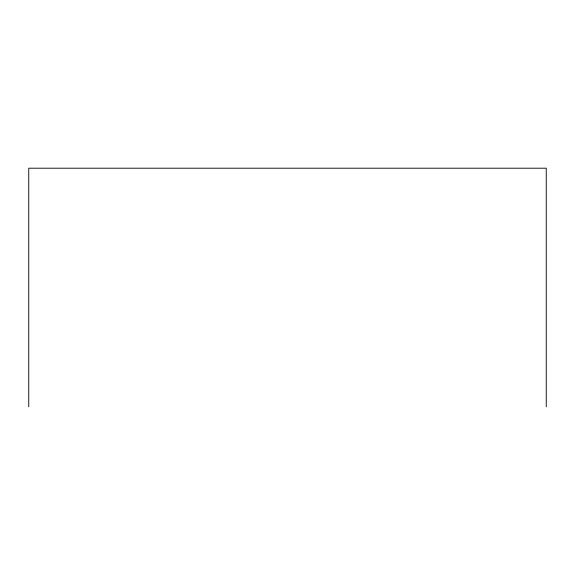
<?xml version="1.0" encoding="UTF-8"?>
<svg xmlns="http://www.w3.org/2000/svg" width="575" height="575" viewBox="0 0 575 575"><rect width="100%" height="100%" fill="white"/><g stroke="black" fill="none" stroke-linecap="round" stroke-linejoin="round"><path stroke-width="0.86" d="M546.25 406.798L546.25 168.202L28.75 168.202L28.75 406.798"/></g></svg>
